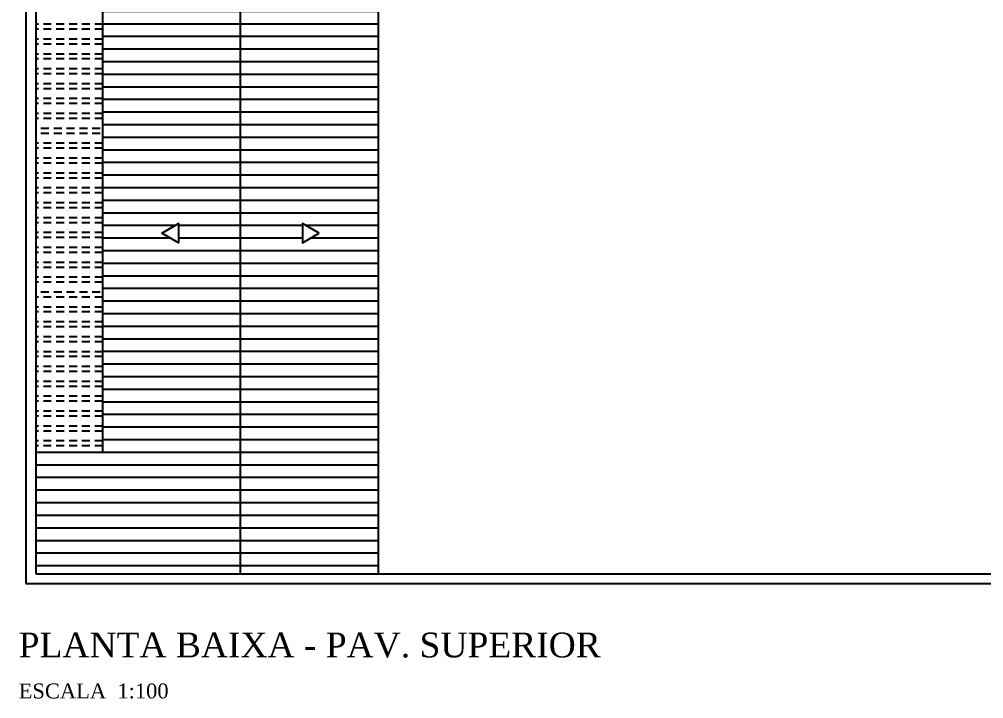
# Model space of a CAD drawing. Header units: millimetres. Extents: x 154.1 to 235.2, y 94.9 to 137.4.
# Drawn here: x 198.07 to 217.5, y 95.11 to 108.8 of the extents above; entities that cross this region are included whole.
import ezdxf

# ---------------------------------------------------------------- set-up
doc = ezdxf.new("R2010")
doc.units = ezdxf.units.MM
doc.header["$LTSCALE"] = 0.05
doc.linetypes.add('HIDDEN2', pattern=[4.7625, 3.175, -1.5875])
for name, color, linetype in [('Desnivel', 1, 'Continuous'), ('P5-EQUIP', 41, 'Continuous'), ('Parede', 5, 'Continuous'), ('Projeção', 1, 'HIDDEN2'), ('Texto', 2, 'Continuous')]:
    doc.layers.add(name, color=color, linetype=linetype)
doc.styles.get("Standard").update_dxf_attribs({"font": 'arial.ttf'})

msp = doc.modelspace()

# ---------------------------------------------------------------- hatches: boundary and pattern name
at = {"layer": 'P5-EQUIP'}
h = msp.add_hatch(dxfattribs=at)
h.set_pattern_fill('LINE', color=256, scale=0.08, style=0)
h.set_pattern_definition([(0, (-1.81896, 0), (0, 0.254), [])])
h.paths.add_polyline_path([(202.522, 113.276), (202.522, 97.626), (205.297, 97.626), (205.297, 110.652)])
h.paths.add_polyline_path([(203.77, 104.682), (204.105, 104.489), (203.77, 104.296)], flags=16)
h.paths.add_polyline_path([(202.522, 113.276), (199.747, 110.626), (199.747, 97.626), (202.522, 97.626)])
h.paths.add_polyline_path([(201.273, 104.682), (201.273, 104.296), (200.939, 104.489)], flags=16)
h = msp.add_hatch(dxfattribs=at)
h.set_pattern_fill('LINE', color=256, scale=0.08, style=0)
h.paths.add_polyline_path([(199.747, 100.076), (198.397, 100.076), (198.397, 99.276), (199.747, 99.276)])
h = msp.add_hatch(dxfattribs=at)
h.set_pattern_fill('LINE', color=256, scale=0.08, style=0)
h.paths.add_polyline_path([(199.747, 99.276), (198.397, 99.276), (198.397, 97.626), (199.747, 97.626)])

# ---------------------------------------------------------------- linework, layer by layer
at = {"layer": 'Desnivel'}
for p, q in [((202.522, 97.626), (202.522, 113.276)), ((199.747, 100.076), (199.747, 110.626)), ((205.297, 110.652), (205.297, 97.626)), ((198.397, 100.076), (199.747, 100.076))]:
    msp.add_line(p, q, dxfattribs=at)
for points in [[(200.939, 104.489), (201.273, 104.682), (201.273, 104.296)], [(204.105, 104.489), (203.77, 104.682), (203.77, 104.296)]]:
    msp.add_lwpolyline(points, close=True, dxfattribs=at)
at = {"layer": 'Parede'}
for p, q in [((198.197, 122.426), (198.197, 97.426)), ((198.397, 113.776), (198.397, 97.626)), ((198.397, 97.626), (227.997, 97.626)), ((198.397, 97.626), (199.747, 97.626)), ((198.197, 97.426), (228.197, 97.426))]:
    msp.add_line(p, q, dxfattribs=at)
at = {"layer": 'Projeção'}
for p, q in [((199.747, 108.701), (198.397, 108.701)), ((199.747, 108.601), (198.397, 108.601)), ((199.747, 108.401), (198.397, 108.401)), ((199.747, 108.301), (198.397, 108.301)), ((199.747, 108.101), (198.397, 108.101)), ((199.747, 108.001), (198.397, 108.001)), ((199.747, 107.801), (198.397, 107.801)), ((199.747, 107.701), (198.397, 107.701)), ((199.747, 107.501), (198.397, 107.501)), ((199.747, 107.401), (198.397, 107.401)), ((199.747, 107.201), (198.397, 107.201)), ((199.747, 107.101), (198.397, 107.101)), ((199.747, 106.901), (198.397, 106.901)), ((199.747, 106.801), (198.397, 106.801)), ((199.697, 106.601), (198.397, 106.601)), ((199.697, 106.501), (198.397, 106.501)), ((199.747, 106.301), (198.397, 106.301)), ((199.747, 106.201), (198.397, 106.201)), ((199.747, 106.001), (198.397, 106.001)), ((199.747, 105.901), (198.397, 105.901)), ((199.747, 105.701), (198.397, 105.701)), ((199.747, 105.601), (198.397, 105.601)), ((199.747, 105.401), (198.397, 105.401)), ((199.747, 105.301), (198.397, 105.301)), ((199.747, 105.101), (198.397, 105.101)), ((199.747, 105.001), (198.397, 105.001)), ((199.747, 104.801), (198.397, 104.801)), ((199.747, 104.701), (198.397, 104.701)), ((199.747, 104.501), (198.397, 104.501)), ((199.747, 104.401), (198.397, 104.401)), ((199.747, 104.201), (198.397, 104.201)), ((199.747, 104.101), (198.397, 104.101)), ((199.747, 103.901), (198.397, 103.901)), ((199.747, 103.801), (198.397, 103.801)), ((199.747, 103.601), (198.397, 103.601)), ((199.747, 103.501), (198.397, 103.501)), ((199.697, 103.301), (198.397, 103.301)), ((199.747, 103.201), (198.397, 103.201)), ((199.747, 103.001), (198.397, 103.001)), ((199.747, 102.901), (198.397, 102.901)), ((199.747, 102.701), (198.397, 102.701)), ((199.747, 102.601), (198.397, 102.601)), ((199.747, 102.401), (198.397, 102.401)), ((199.747, 102.301), (198.397, 102.301)), ((199.747, 102.101), (198.397, 102.101)), ((199.747, 102.001), (198.397, 102.001)), ((199.747, 101.801), (198.397, 101.801)), ((199.747, 101.701), (198.397, 101.701)), ((199.747, 101.501), (198.397, 101.501)), ((199.747, 101.401), (198.397, 101.401)), ((199.747, 101.201), (198.397, 101.201)), ((199.747, 101.101), (198.397, 101.101)), ((199.747, 100.901), (198.397, 100.901)), ((199.747, 100.801), (198.397, 100.801)), ((199.747, 100.601), (198.397, 100.601)), ((199.747, 100.501), (198.397, 100.501)), ((199.747, 100.301), (198.397, 100.301)), ((199.747, 100.201), (198.397, 100.201))]:
    msp.add_line(p, q, dxfattribs=at)

# ---------------------------------------------------------------- texts
at = {"layer": 'Texto', "attachment_point": 1}
for s, insert, char_height in [('{\\fTimes New Roman|b0|i0|c0|p18;PLANTA BAIXA - PAV. SUPERIOR}', (198.054, 96.439), 0.5), ('{\\fTimes New Roman|b0|i0|c0|p18;ESCALA  1:100}', (198.054, 95.412), 0.3)]:
    msp.add_mtext(s, dxfattribs=dict(at, insert=insert, char_height=char_height))

doc.saveas('drawing.dxf')
